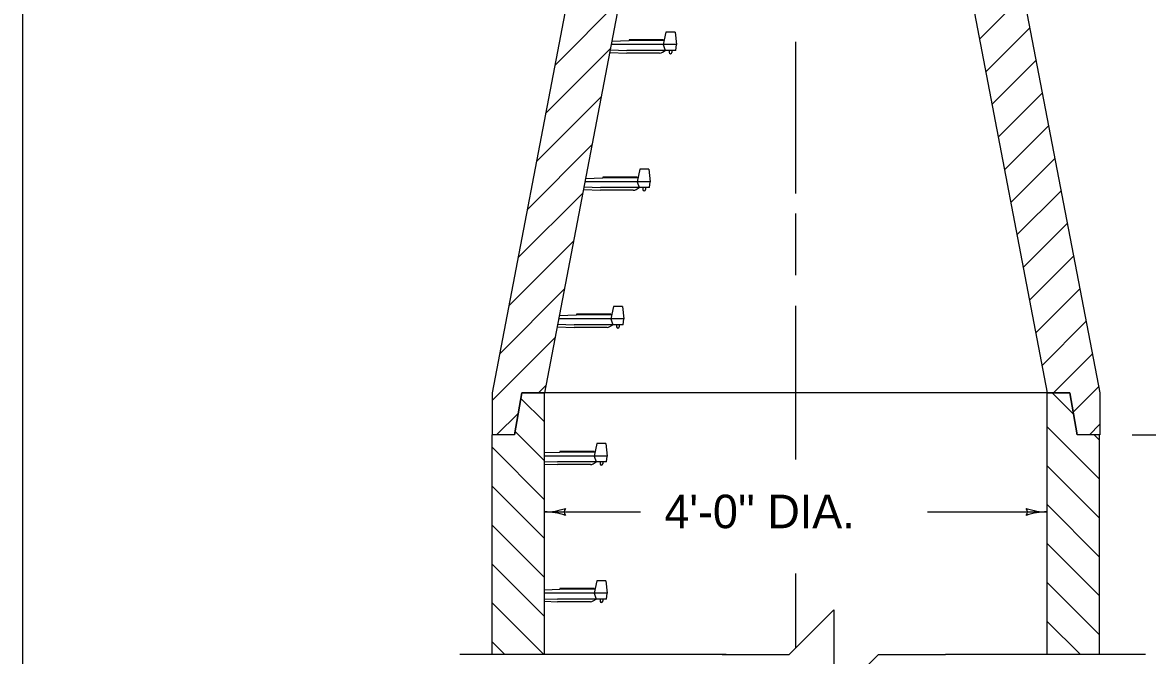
# Model space of a CAD drawing. Extents: x 1007 to 1035.5, y 1000.5 to 1021.5.
# Drawn here: x 1007 to 1013.71, y 1013.94 to 1017.72 of the extents above; entities that cross this region are included whole.
import ezdxf

# ---------------------------------------------------------------- set-up
doc = ezdxf.new("R2010")
doc.units = 0
for name, color, linetype in [('Level 1', 7, 'Continuous'), ('Level 10', 7, 'Continuous'), ('Level 11', 7, 'Continuous')]:
    doc.layers.add(name, color=color, linetype=linetype)

msp = doc.modelspace()

# ---------------------------------------------------------------- linework, layer by layer
at = {"layer": 'Level 1'}
for p, q in [((1010.8328, 1019.2557), (1010.1141, 1015.5057)), ((1012.3953, 1019.2557), (1013.1141, 1015.5057)), ((1012.8718, 1018.4013), (1013.4268, 1015.5057)), ((1010.3327, 1018.2773), (1009.8015, 1015.5057)), ((1010.176, 1017.4599), (1010.5628, 1017.8467)), ((1012.7095, 1017.6164), (1012.972, 1017.8788)), ((1010.8391, 1017.6586), (1010.8234, 1017.5843)), ((1010.8938, 1017.6586), (1010.8391, 1017.6586)), ((1010.8938, 1017.6586), (1010.9016, 1017.5843)), ((1012.7468, 1017.4217), (1013.0093, 1017.6842)), ((1010.9016, 1017.5843), (1010.5124, 1017.5843)), ((1010.5163, 1017.6043), (1010.6191, 1017.6078)), ((1010.8234, 1017.6118), (1010.6191, 1017.6118)), ((1010.6191, 1017.6118), (1010.6191, 1017.6078)), ((1010.8283, 1017.6078), (1010.6191, 1017.6078)), ((1010.6439, 1017.6118), (1010.6439, 1017.6078)), ((1010.6634, 1017.6118), (1010.6634, 1017.6078)), ((1010.6826, 1017.6118), (1010.6826, 1017.6078)), ((1010.7022, 1017.6118), (1010.7022, 1017.6078)), ((1010.7237, 1017.6118), (1010.7237, 1017.6078)), ((1010.7409, 1017.6118), (1010.7409, 1017.6078)), ((1010.7599, 1017.6118), (1010.7599, 1017.6078)), ((1010.7803, 1017.6118), (1010.7803, 1017.6078)), ((1010.7986, 1017.6118), (1010.7986, 1017.6078)), ((1010.8234, 1017.6118), (1010.8234, 1017.6078)), ((1010.8234, 1017.5843), (1010.8352, 1017.5493)), ((1010.8977, 1017.5493), (1010.9016, 1017.5843)), ((1011.6141, 1016.6948), (1011.6141, 1017.6004)), ((1010.121, 1017.1728), (1010.5077, 1017.5596)), ((1010.5034, 1017.5372), (1010.6047, 1017.5336)), ((1010.5064, 1017.5528), (1010.6047, 1017.5492)), ((1010.8352, 1017.5493), (1010.6047, 1017.5493)), ((1010.8012, 1017.5336), (1010.6047, 1017.5336)), ((1010.8178, 1017.5383), (1010.8352, 1017.5493)), ((1010.8977, 1017.5493), (1010.8352, 1017.5493)), ((1010.8586, 1017.5493), (1010.8586, 1017.5375)), ((1010.8742, 1017.5493), (1010.8742, 1017.5375)), ((1012.7842, 1017.227), (1013.0466, 1017.4894)), ((1010.066, 1016.8858), (1010.4527, 1017.2725)), ((1012.8215, 1017.0323), (1013.0839, 1017.2947)), ((1012.8588, 1016.8375), (1013.1213, 1017.1)), ((1010.011, 1016.5988), (1010.3977, 1016.9854)), ((1012.8962, 1016.6428), (1013.1586, 1016.9053)), ((1010.6823, 1016.8403), (1010.6666, 1016.766)), ((1010.7369, 1016.8403), (1010.6823, 1016.8403)), ((1010.7369, 1016.8403), (1010.7448, 1016.766)), ((1010.7448, 1016.766), (1010.3556, 1016.766)), ((1010.3594, 1016.786), (1010.4623, 1016.7895)), ((1010.6666, 1016.7934), (1010.4623, 1016.7934)), ((1010.4623, 1016.7934), (1010.4623, 1016.7895)), ((1010.6715, 1016.7895), (1010.4623, 1016.7895)), ((1010.4871, 1016.7934), (1010.4871, 1016.7895)), ((1010.5066, 1016.7934), (1010.5066, 1016.7895)), ((1010.5258, 1016.7934), (1010.5258, 1016.7895)), ((1010.5453, 1016.7934), (1010.5453, 1016.7895)), ((1010.5668, 1016.7934), (1010.5668, 1016.7895)), ((1010.5841, 1016.7934), (1010.5841, 1016.7895)), ((1010.6031, 1016.7934), (1010.6031, 1016.7895)), ((1010.6234, 1016.7934), (1010.6234, 1016.7895)), ((1010.6418, 1016.7934), (1010.6418, 1016.7895)), ((1010.6666, 1016.7934), (1010.6666, 1016.7895)), ((1010.6666, 1016.766), (1010.6783, 1016.7309)), ((1010.7408, 1016.7309), (1010.7448, 1016.766)), ((1009.956, 1016.3117), (1010.3427, 1016.6984)), ((1010.3466, 1016.7188), (1010.4478, 1016.7153)), ((1010.3496, 1016.7344), (1010.4478, 1016.7308)), ((1010.6783, 1016.7309), (1010.4478, 1016.7309)), ((1010.6443, 1016.7153), (1010.4478, 1016.7153)), ((1010.6609, 1016.72), (1010.6783, 1016.7309)), ((1010.7408, 1016.7309), (1010.6783, 1016.7309)), ((1010.7018, 1016.7309), (1010.7018, 1016.7192)), ((1010.7173, 1016.7309), (1010.7173, 1016.7192)), ((1012.9334, 1016.4481), (1013.1959, 1016.7105)), ((1011.6141, 1016.2091), (1011.6141, 1016.5766)), ((1012.9708, 1016.2533), (1013.2333, 1016.5158)), ((1009.9009, 1016.0247), (1010.2877, 1016.4113)), ((1013.0081, 1016.0586), (1013.2706, 1016.3211)), ((1009.8459, 1015.7376), (1010.2327, 1016.1243)), ((1013.0454, 1015.8639), (1013.3078, 1016.1263)), ((1011.6141, 1015.1082), (1011.6141, 1016.0253)), ((1010.2026, 1015.9677), (1010.3054, 1015.9712)), ((1010.5098, 1015.9751), (1010.3054, 1015.9751)), ((1010.3054, 1015.9751), (1010.3054, 1015.9712)), ((1010.5147, 1015.9712), (1010.3054, 1015.9712)), ((1010.3303, 1015.9751), (1010.3303, 1015.9712)), ((1010.3498, 1015.9751), (1010.3498, 1015.9712)), ((1010.3689, 1015.9751), (1010.3689, 1015.9712)), ((1010.3885, 1015.9751), (1010.3885, 1015.9712)), ((1010.41, 1015.9751), (1010.41, 1015.9712)), ((1010.4273, 1015.9751), (1010.4273, 1015.9712)), ((1010.4463, 1015.9751), (1010.4463, 1015.9712)), ((1010.4666, 1015.9751), (1010.4666, 1015.9712)), ((1010.4849, 1015.9751), (1010.4849, 1015.9712)), ((1010.5254, 1016.0219), (1010.5098, 1015.9477)), ((1010.5098, 1015.9751), (1010.5098, 1015.9712)), ((1010.5801, 1016.0219), (1010.5254, 1016.0219)), ((1010.5801, 1016.0219), (1010.5879, 1015.9477)), ((1010.1898, 1015.9005), (1010.291, 1015.8969)), ((1010.1928, 1015.9161), (1010.291, 1015.9125)), ((1010.5879, 1015.9477), (1010.1988, 1015.9477)), ((1010.5215, 1015.9126), (1010.291, 1015.9126)), ((1010.4875, 1015.8969), (1010.291, 1015.8969)), ((1010.5041, 1015.9017), (1010.5215, 1015.9126)), ((1010.5098, 1015.9477), (1010.5215, 1015.9126)), ((1010.584, 1015.9126), (1010.5215, 1015.9126)), ((1010.5449, 1015.9126), (1010.5449, 1015.9008)), ((1010.5605, 1015.9126), (1010.5605, 1015.9008)), ((1010.584, 1015.9126), (1010.5879, 1015.9477)), ((1013.0828, 1015.6692), (1013.3452, 1015.9316)), ((1009.8015, 1015.4611), (1010.1776, 1015.8372)), ((1013.1513, 1015.5057), (1013.3825, 1015.7369)), ((1009.8015, 1015.5057), (1009.8015, 1015.2557)), ((1009.9358, 1015.2557), (1009.9798, 1015.5057)), ((1009.9798, 1015.5057), (1009.9358, 1015.2557)), ((1013.2484, 1015.5057), (1009.9798, 1015.5057)), ((1009.9798, 1015.5057), (1010.114, 1015.5057)), ((1010.0782, 1015.5057), (1010.1226, 1015.5502)), ((1010.1141, 1013.9448), (1010.1141, 1015.5057)), ((1013.1141, 1013.9448), (1013.1141, 1015.5057)), ((1013.1143, 1015.5057), (1013.2484, 1015.5057)), ((1013.2708, 1015.3792), (1013.1443, 1015.5057)), ((1013.2484, 1015.5057), (1013.2925, 1015.2557)), ((1013.2925, 1015.2557), (1013.2484, 1015.5057)), ((1013.2687, 1015.391), (1013.4198, 1015.5422)), ((1013.4268, 1015.5057), (1013.4268, 1015.2557)), ((1010.1141, 1015.3333), (1009.9741, 1015.4733)), ((1009.8282, 1015.2557), (1009.9588, 1015.3863)), ((1013.4267, 1014.9912), (1013.1141, 1015.3038)), ((1013.3654, 1015.2557), (1013.4267, 1015.317)), ((1009.8016, 1013.9448), (1009.8016, 1015.2557)), ((1009.9358, 1015.2557), (1009.8016, 1015.2557)), ((1010.1141, 1015.1013), (1009.9393, 1015.276)), ((1013.4267, 1015.2557), (1013.2925, 1015.2557)), ((1013.4267, 1015.2233), (1013.3943, 1015.2557)), ((1013.4267, 1013.9448), (1013.4267, 1015.2557)), ((1013.6209, 1015.2557), (1016.1474, 1015.2557)), ((1010.1141, 1014.8692), (1009.8016, 1015.1817)), ((1010.1141, 1015.1498), (1010.2065, 1015.1529)), ((1010.4108, 1015.1568), (1010.2065, 1015.1568)), ((1010.2065, 1015.1568), (1010.2065, 1015.1529)), ((1010.4158, 1015.1529), (1010.2065, 1015.1529)), ((1010.2313, 1015.1568), (1010.2313, 1015.1529)), ((1010.2508, 1015.1568), (1010.2508, 1015.1529)), ((1010.27, 1015.1568), (1010.27, 1015.1529)), ((1010.2896, 1015.1568), (1010.2896, 1015.1529)), ((1010.3111, 1015.1568), (1010.3111, 1015.1529)), ((1010.3283, 1015.1568), (1010.3283, 1015.1529)), ((1010.3473, 1015.1568), (1010.3473, 1015.1529)), ((1010.3677, 1015.1568), (1010.3677, 1015.1529)), ((1010.386, 1015.1568), (1010.386, 1015.1529)), ((1010.4265, 1015.2037), (1010.4108, 1015.1294)), ((1010.4108, 1015.1568), (1010.4108, 1015.1529)), ((1010.4812, 1015.2037), (1010.4265, 1015.2037)), ((1010.4812, 1015.2037), (1010.489, 1015.1294)), ((1010.489, 1015.1294), (1010.1141, 1015.1294)), ((1010.1141, 1015.1088), (1010.1145, 1015.1088)), ((1010.1141, 1015.1049), (1010.1143, 1015.1049)), ((1010.1141, 1015.0971), (1010.1921, 1015.0943)), ((1010.4226, 1015.0943), (1010.1921, 1015.0943)), ((1010.4052, 1015.0834), (1010.4226, 1015.0943)), ((1010.4108, 1015.1294), (1010.4226, 1015.0943)), ((1010.4851, 1015.0943), (1010.4226, 1015.0943)), ((1010.446, 1015.0943), (1010.446, 1015.0826)), ((1010.4616, 1015.0943), (1010.4616, 1015.0826)), ((1010.4851, 1015.0943), (1010.489, 1015.1294)), ((1010.1141, 1015.0814), (1010.1921, 1015.0787)), ((1010.3886, 1015.0787), (1010.1921, 1015.0787)), ((1013.4267, 1014.7592), (1013.1141, 1015.0718)), ((1010.1141, 1014.6372), (1009.8016, 1014.9497)), ((1013.4267, 1014.5271), (1013.1141, 1014.8397)), ((1010.1141, 1014.7963), (1010.6878, 1014.7963)), ((1012.4002, 1014.7963), (1013.1141, 1014.7963)), ((1010.1141, 1014.4051), (1009.8016, 1014.7176)), ((1013.4267, 1014.295), (1013.1141, 1014.6076)), ((1010.1141, 1014.173), (1009.8016, 1014.4855)), ((1011.6141, 1013.9847), (1011.6141, 1014.4287)), ((1010.4265, 1014.3853), (1010.4108, 1014.3111)), ((1010.4812, 1014.3853), (1010.4265, 1014.3853)), ((1010.4812, 1014.3853), (1010.489, 1014.3111)), ((1013.4267, 1014.063), (1013.1141, 1014.3756)), ((1010.1141, 1014.3314), (1010.2065, 1014.3346)), ((1010.489, 1014.3111), (1010.1141, 1014.3111)), ((1010.1141, 1014.2904), (1010.1145, 1014.2904)), ((1010.1141, 1014.2866), (1010.1143, 1014.2866)), ((1010.1141, 1014.2788), (1010.1921, 1014.2759)), ((1010.4108, 1014.3385), (1010.2065, 1014.3385)), ((1010.2065, 1014.3385), (1010.2065, 1014.3346)), ((1010.4158, 1014.3346), (1010.2065, 1014.3346)), ((1010.2313, 1014.3385), (1010.2313, 1014.3346)), ((1010.2508, 1014.3385), (1010.2508, 1014.3346)), ((1010.27, 1014.3385), (1010.27, 1014.3346)), ((1010.2896, 1014.3385), (1010.2896, 1014.3346)), ((1010.3111, 1014.3385), (1010.3111, 1014.3346)), ((1010.3283, 1014.3385), (1010.3283, 1014.3346)), ((1010.3473, 1014.3385), (1010.3473, 1014.3346)), ((1010.3677, 1014.3385), (1010.3677, 1014.3346)), ((1010.386, 1014.3385), (1010.386, 1014.3346)), ((1010.4108, 1014.3385), (1010.4108, 1014.3346)), ((1010.4108, 1014.3111), (1010.4226, 1014.276)), ((1010.4851, 1014.276), (1010.489, 1014.3111)), ((1010.1103, 1013.9448), (1009.8016, 1014.2535)), ((1010.1141, 1014.2631), (1010.1921, 1014.2603)), ((1010.4226, 1014.276), (1010.1921, 1014.276)), ((1010.3886, 1014.2603), (1010.1921, 1014.2603)), ((1010.4052, 1014.2651), (1010.4226, 1014.276)), ((1010.4851, 1014.276), (1010.4226, 1014.276)), ((1010.446, 1014.276), (1010.446, 1014.2643)), ((1010.4616, 1014.276), (1010.4616, 1014.2643)), ((1013.3128, 1013.9448), (1013.1141, 1014.1435)), ((1009.8783, 1013.9448), (1009.8016, 1014.0214)), ((1011.1984, 1013.9448), (1009.6087, 1013.9448)), ((1013.7003, 1013.9448), (1012.5075, 1013.9448))]:
    msp.add_line(p, q, dxfattribs=at)
msp.add_lwpolyline([(1011.1742, 1013.9448), (1011.5742, 1013.9448), (1011.8408, 1014.2114), (1011.8408, 1013.6781), (1012.1075, 1013.9448), (1012.5075, 1013.9448)], dxfattribs=at)
for centre, radius, start, end in [((1010.8012, 1017.5649), 0.0313, 270, 302.02686), ((1010.8664, 1017.5375), 0.00781, 180, 0), ((1010.6444, 1016.7465), 0.0313, 270, 302.02686), ((1010.7096, 1016.7192), 0.00781, 180, 0), ((1010.4875, 1015.9282), 0.0313, 270, 302.02686), ((1010.5527, 1015.9008), 0.00781, 180, 0), ((1010.3886, 1015.1099), 0.0313, 270, 302.02686), ((1010.4538, 1015.0826), 0.00781, 180, 0), ((1010.1141, 1015.1873), 0.3909, 270, 288.66878), ((1010.2627, 1014.7963), 0.0313, 138.7746, 220.89129), ((1012.9654, 1014.7964), 0.0313, 318.7746, 40.89129), ((1013.1141, 1015.1873), 0.3909, 251.34716, 269.99389), ((1010.1141, 1015.1873), 0.3909, 269.98778, 270), ((1010.1141, 1014.4054), 0.3909, 71.34716, 89.99389), ((1013.1141, 1014.4054), 0.3909, 90, 108.66878), ((1013.1141, 1014.4054), 0.3909, 89.98778, 90), ((1010.3886, 1014.2916), 0.0313, 270, 302.02686), ((1010.4538, 1014.2643), 0.00781, 180, 0)]:
    msp.add_arc(centre, radius, start, end, dxfattribs=at)
at = {"layer": 'Level 10'}
msp.add_line((1007, 1021.5), (1007, 1000.5), dxfattribs=at)
at = {"layer": 'Level 11'}
msp.add_lwpolyline([(1007, 1000.5), (1035.5, 1000.5), (1035.5, 1021.5), (1007, 1021.5)], close=True, dxfattribs=at)

# ---------------------------------------------------------------- texts
at = {"layer": 'Level 1'}
msp.add_text("4'-0'' DIA. ", height=0.2, dxfattribs=at).set_placement((1010.8305, 1014.699))

doc.saveas('drawing.dxf')
